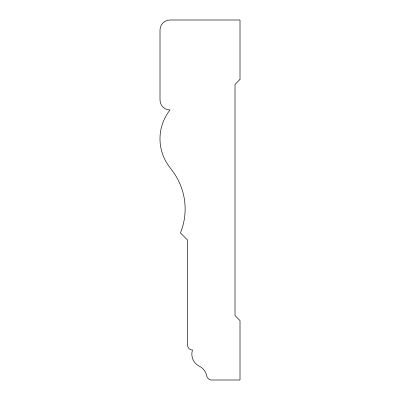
<?xml version="1.0" encoding="UTF-8"?>
<svg xmlns="http://www.w3.org/2000/svg" width="400" height="400" viewBox="0 0 400 400"><rect width="100%" height="100%" fill="white"/><g stroke="black" fill="none" stroke-linecap="round" stroke-linejoin="round"><path stroke-width="0.6" d="M240.005 79.445L235.005 84.445L235.005 315.555L240.005 320.555L240.005 380L210.845 380A5.655 5.655 0 0 1 206.515 374.94A14.055 14.055 0 0 0 198.785 365.89A13.335 13.335 0 0 1 192.505 350A5 5 0 0 1 187.505 345L187.505 240L180.435 232.93A63.425 63.425 0 0 0 172.595 171.13L169.165 166.515A46.43 46.43 0 0 1 170.005 110A10 10 0 0 1 160.005 100L160.005 30A10 10 0 0 1 170.005 20L240.005 20L240.005 79.445"/></g></svg>
